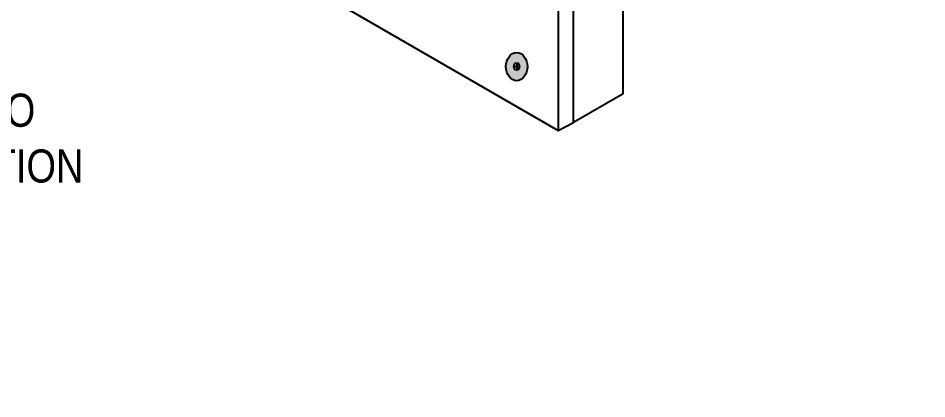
# Model space of a CAD drawing. Header units: inches. Extents: x -26 to 76, y -15 to 22.
# Drawn here: x 55.454 to 59.742, y -9.096 to -7.3 of the extents above; entities that cross this region are included whole.
import ezdxf

# ---------------------------------------------------------------- set-up
doc = ezdxf.new("R2010")
doc.units = ezdxf.units.IN
doc.header["$MEASUREMENT"] = 0
for name, color, linetype, lineweight in [('.ATI-TEXT_2', 7, 'Continuous', 0), ('G-ANNO-TTLB', 7, 'Continuous', 0), ('TYVEK', 7, 'Continuous', 0)]:
    doc.layers.add(name, color=color, linetype=linetype, lineweight=lineweight)

# ---------------------------------------------------------------- blocks, each defined once
blk = doc.blocks.new('Block_227')
at = {"layer": 'TYVEK', "true_color": 0x003b71, "transparency": 33554687}
h = blk.add_hatch(color=156, dxfattribs=at)
h.dxf.hatch_style = 2
edge = h.paths.add_edge_path()
edge.add_ellipse((57.8063, -7.5282), major_axis=(0, 0.0664), ratio=0.766948, start_angle=0, end_angle=360)
at = {"layer": 'TYVEK', "color": 252, "lineweight": 25, "true_color": 0x838484}
for p, q in [((57.7927, -7.5278), (57.8198, -7.5278)), ((57.8063, -7.5106), (57.8063, -7.5449))]:
    blk.add_line(p, q, dxfattribs=at)
at = {"layer": 'TYVEK', "color": 18, "lineweight": 25, "true_color": 0x000000}
blk.add_ellipse((57.8063, -7.5282), major_axis=(0, 0.0664), ratio=0.766948, dxfattribs=at)
at = {"layer": 'TYVEK', "color": 252, "lineweight": 25, "true_color": 0x838484}
blk.add_ellipse((57.8063, -7.5278), major_axis=(0, 0.0171), ratio=0.788846, dxfattribs=at)
blk = doc.blocks.new('Block_225')
at = {"layer": 'TYVEK'}
blk.add_blockref('Block_227', (0, 0), dxfattribs=at)
blk = doc.blocks.new('Block_441')
at = {"layer": '.ATI-TEXT_2', "char_height": 0.2, "attachment_point": 7}
for s, insert in [('\\C18;\\c0;\\FArial Narrow|b0|i0|c1;\\H0.156250;\\W1.000000;A.', (52.3289, -7.8142)), ('\\C18;\\c0;\\FArial Narrow|b0|i0|c1;\\H0.156250;\\W1.000000;INSTALL DOOR ACCORDING TO', (52.7805, -7.8142)), ("\\C18;\\c0;\\FArial Narrow|b0|i0|c1;\\H0.156250;\\W1.000000;MANUFACTURER'S INSTALLATION", (52.7843, -8.0774)), ('\\C18;\\c0;\\FArial Narrow|b0|i0|c1;\\H0.156250;\\W1.000000;INSTRUCTIONS.', (52.7805, -8.3406))]:
    blk.add_mtext(s, dxfattribs=dict(at, insert=insert))

msp = doc.modelspace()

# ---------------------------------------------------------------- hatches: boundary and pattern name
at = {"layer": 'G-ANNO-TTLB', "true_color": 0xb9529f, "transparency": 33554687}
h = msp.add_hatch(color=233, dxfattribs=at)
edge = h.paths.add_edge_path()
edge.add_spline(control_points=[(71.2273, -15.1345), (71.2273, -15.1345), (30.5273, -15.1345), (30.5273, -15.1345), (30.5273, -15.1345), (30.5273, 19.0008), (30.5273, 19.0008), (30.5273, 19.0008), (71.2273, 19.0008), (71.2273, 19.0008), (71.2273, 19.0008), (71.2273, -15.1345), (71.2273, -15.1345)], knot_values=[0, 0, 0, 0, 1, 1, 1, 2, 2, 2, 3, 3, 3, 4, 4, 4, 4], degree=3, periodic=0)
edge = h.paths.add_edge_path()
edge.add_spline(control_points=[(30.6523, 18.8757), (30.6523, 18.8757), (30.6523, -15.0095), (30.6523, -15.0095), (30.6523, -15.0095), (71.1023, -15.0095), (71.1023, -15.0095), (71.1023, -15.0095), (71.1023, 18.8757), (71.1023, 18.8757), (71.1023, 18.8757), (30.6523, 18.8757), (30.6523, 18.8757)], knot_values=[0, 0, 0, 0, 1, 1, 1, 2, 2, 2, 3, 3, 3, 4, 4, 4, 4], degree=3, periodic=0)
edge.add_line((30.6523, 18.8757), (30.6523, 18.8757))

# ---------------------------------------------------------------- linework, layer by layer
at = {"layer": 'G-ANNO-TTLB'}
for points in [[(71.2273, -15.1345), (71.2273, -15.1345), (30.5273, -15.1345), (30.5273, -15.1345), (30.5273, -15.1345), (30.5273, 19.0008), (30.5273, 19.0008), (30.5273, 19.0008), (71.2273, 19.0008), (71.2273, 19.0008), (71.2273, 19.0008), (71.2273, -15.1345), (71.2273, -15.1345)], [(30.6523, 18.8757), (30.6523, 18.8757), (30.6523, -15.0095), (30.6523, -15.0095), (30.6523, -15.0095), (71.1023, -15.0095), (71.1023, -15.0095), (71.1023, -15.0095), (71.1023, 18.8757), (71.1023, 18.8757), (71.1023, 18.8757), (30.6523, 18.8757), (30.6523, 18.8757)]]:
    msp.add_open_spline(points, degree=3, knots=[0, 0, 0, 0, 1, 1, 1, 2, 2, 2, 3, 3, 3, 4, 4, 4, 4], dxfattribs=at)
at = {"layer": 'TYVEK', "color": 33, "lineweight": 25, "true_color": 0xcb9865}
for p, q in [((58.3081, -7.6567), (58.3081, -1.0807)), ((58.308, -7.6567), (58.0747, -7.7917))]:
    msp.add_line(p, q, dxfattribs=at)
at = {"layer": 'TYVEK', "color": 2, "lineweight": 25, "true_color": 0xf5eb12}
for p, q in [((58.0747, -7.7917), (58.0747, -1.2157)), ((58.0018, -7.8303), (58.0747, -7.7917))]:
    msp.add_line(p, q, dxfattribs=at)
at = {"layer": 'TYVEK', "color": 18, "lineweight": 25, "true_color": 0x000000}
for p in [(58.0018, -1.2543), (55.496, -6.3796)]:
    msp.add_line(p, (58.0018, -7.8303), dxfattribs=at)

# ---------------------------------------------------------------- block references
at = {"layer": '.ATI-TEXT_2'}
msp.add_blockref('Block_441', (0, 0), dxfattribs=at)
at = {"layer": 'TYVEK'}
msp.add_blockref('Block_225', (0, 0), dxfattribs=at)

doc.saveas('drawing.dxf')
